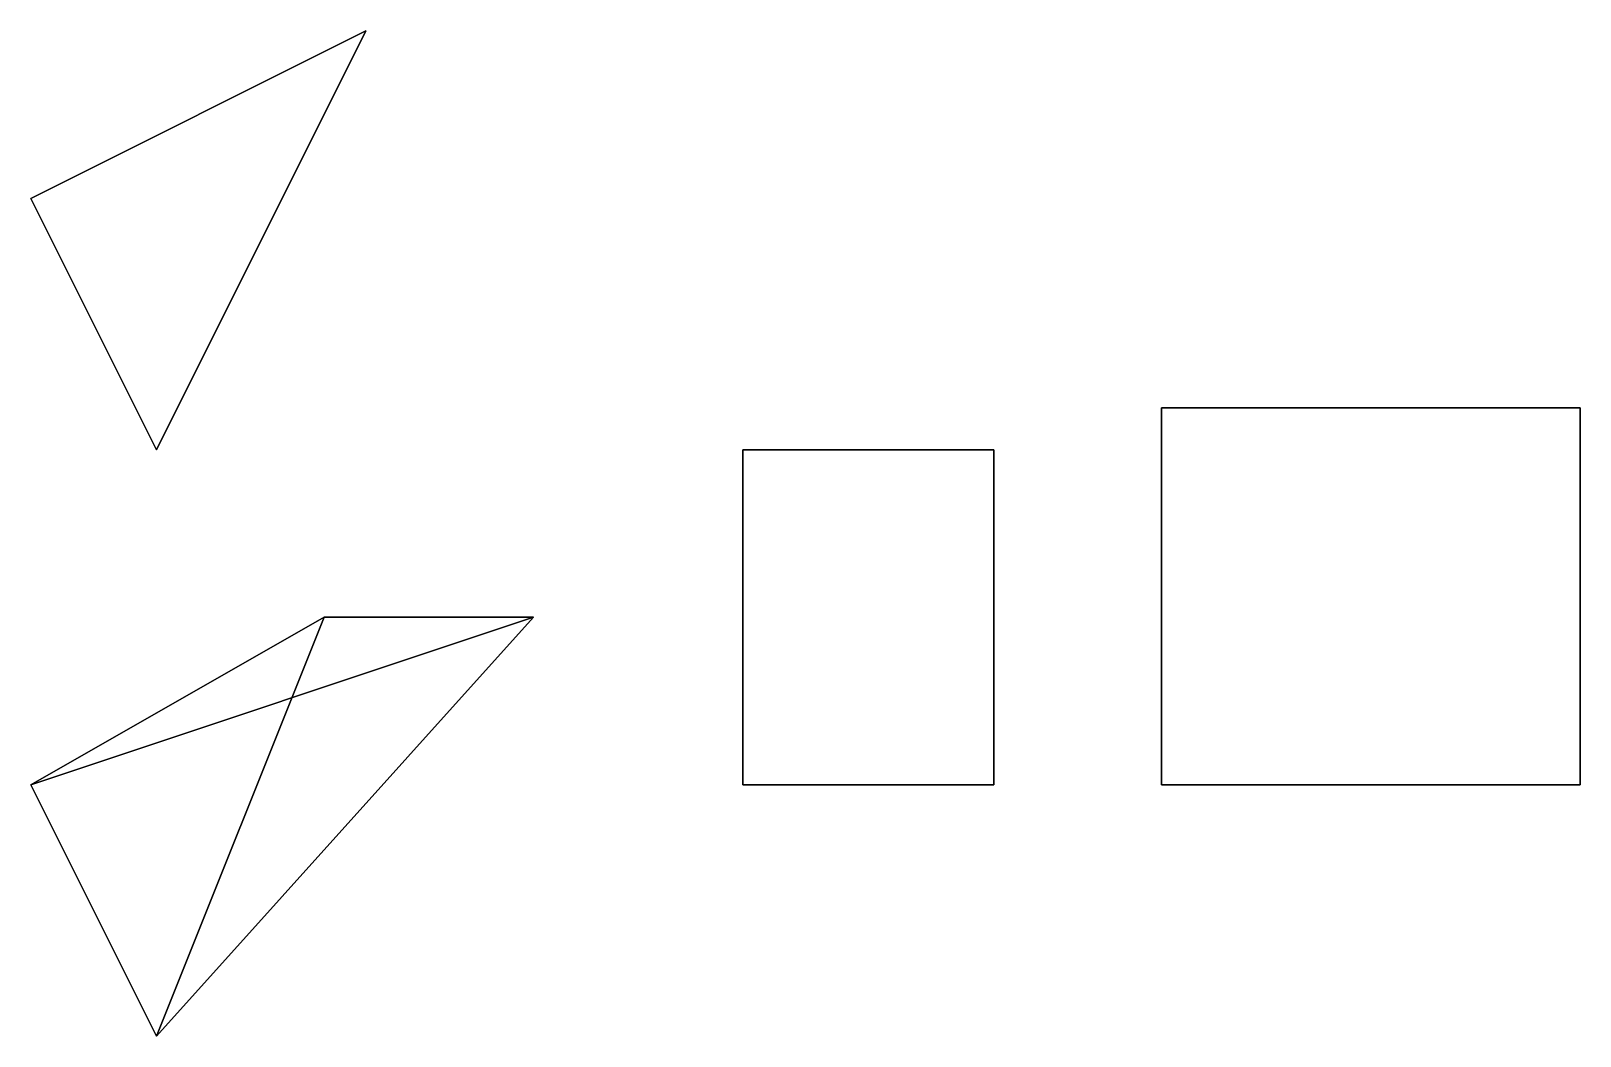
# Model space of a CAD drawing. Header units: millimetres. Extents: x 30 to 400, y 10 to 250.
import ezdxf

# ---------------------------------------------------------------- set-up
doc = ezdxf.new("R2010")
doc.units = ezdxf.units.MM

msp = doc.modelspace()

# ---------------------------------------------------------------- meshes
mesh = msp.add_polyface()
corners = [(60, 150), (60, 150), (110, 250), (30, 210), (60, 150), (60, 150), (110, 250), (30, 210)]
mesh.append_faces([[corners[k] for k in face] for face in [(0, 3, 2), (2, 1, 0), (4, 5, 6), (6, 7, 4), (0, 1, 5), (5, 4, 0), (3, 7, 6), (6, 2, 3), (0, 4, 7), (7, 3, 0), (1, 2, 6), (6, 5, 1)]], dxfattribs={"vtx2": -1})
mesh = msp.add_polyface()
corners = [(300, 70), (400, 70), (400, 160), (300, 160), (300, 70, 80), (400, 70, 80), (400, 160, 80), (300, 160, 80)]
mesh.append_faces([[corners[k] for k in face] for face in [(0, 3, 2, 1), (4, 5, 6, 7), (0, 1, 5, 4), (3, 7, 6, 2), (0, 4, 7, 3), (1, 2, 6, 5)]])
mesh = msp.add_polyface()
corners = [(200, 150), (200, 70), (260, 70), (260, 150), (200, 150, 50), (260, 150, 50)]
mesh.append_faces([[corners[k] for k in face] for face in [(0, 3, 2, 1), (4, 1, 2, 5), (0, 4, 5, 3), (0, 1, 4), (3, 5, 2)]])
mesh = msp.add_polyface()
corners = [(60, 10), (60, 10), (150, 110), (30, 70), (100, 110, 100)]
mesh.append_faces([[corners[k] for k in face] for face in [(0, 1, 4), (1, 2, 4), (2, 3, 4), (3, 0, 4)]])
mesh.append_faces([[corners[k] for k in face] for face in [(0, 3, 2), (2, 1, 0)]], dxfattribs={"vtx2": -1})

doc.saveas('drawing.dxf')
